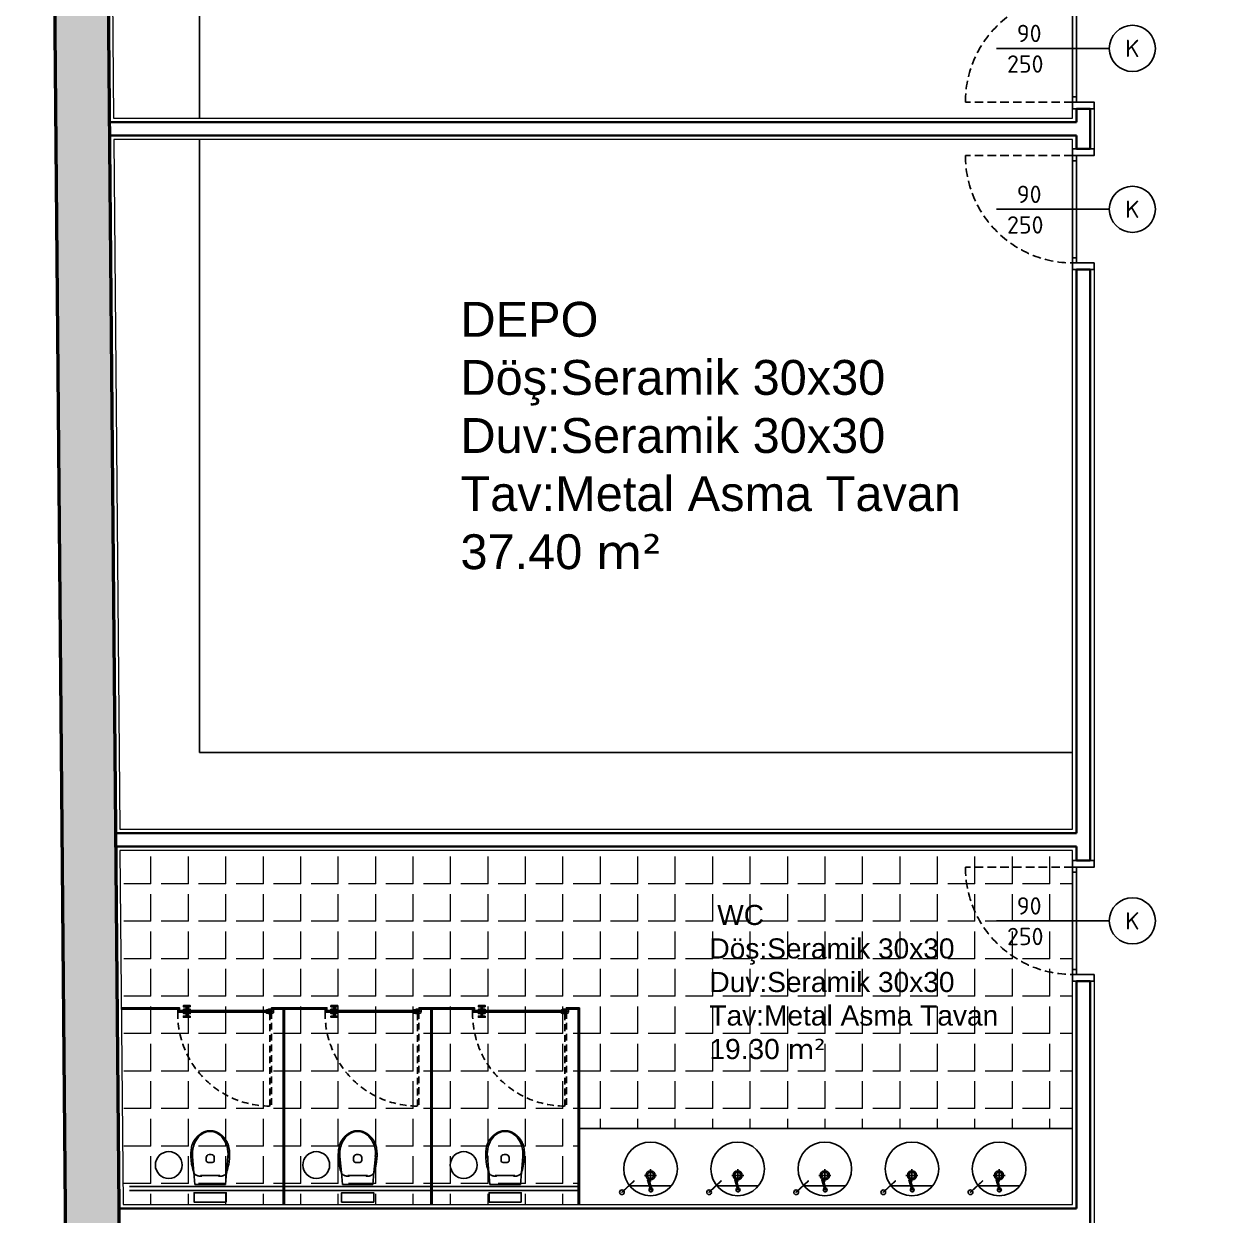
# Model space of a CAD drawing. Header units: millimetres. Extents: x 1443065 to 1517367, y 3763150 to 3779068.
# Drawn here: x 1445092 to 1445982, y 3767512 to 3768400 of the extents above; entities that cross this region are included whole.
import ezdxf
from ezdxf.enums import TextEntityAlignment as Align

# ---------------------------------------------------------------- set-up
doc = ezdxf.new("R2010")
doc.units = ezdxf.units.MM
doc.linetypes.add('CIZGI', pattern=[0.4, 0.25, -0.15])
doc.linetypes.add('HIDDEN', pattern=[9.525, 6.35, -3.175])
for name, color, linetype, lineweight in [('DUVAR', 2, 'Continuous', 35), ('MAHAL', 52, 'Continuous', 13), ('SIVA', 3, 'Continuous', 9), ('tarama', 254, 'Continuous', 5), ('TASIYICI', 170, 'Continuous', 50), ('TEFRIS', 165, 'Continuous', 15)]:
    doc.layers.add(name, color=color, linetype=linetype, lineweight=lineweight)
for name, color, linetype in [('m-DOG_', 4, 'Continuous'), ('m-DOG_ic', 4, 'Continuous'), ('m-GOR_03', 8, 'Continuous'), ('m-GOR_04', 8, 'Continuous'), ('m-TAR_duvar', 8, 'Continuous'), ('m-TFR_', 1, 'Continuous'), ('m-TFR_vitrifiye', 1, 'Continuous'), ('m-YAZ_poz', 7, 'Continuous')]:
    doc.layers.add(name, color=color, linetype=linetype)
doc.styles.add('mono', font='isocpeur.ttf')
doc.styles.get("Standard").update_dxf_attribs({"font": 'arial.ttf'})

# ---------------------------------------------------------------- blocks, each defined once
blk = doc.blocks.new('m-penpoz')
blk.add_line((0, -1.625), (0, 0))
blk.add_circle((0, 0.332), 0.332)
blk.add_attdef('POZNO', text='', height=0.18).set_placement((0, 0.332), align=Align.MIDDLE)
blk.add_attdef('HEIGHT', text='', height=0.18, rotation=90).set_placement((0.069, -1.625), align=Align.TOP_LEFT)
blk.add_attdef('WIDTH', text='', height=0.18, rotation=90).set_placement((0, -1.625), align=Align.BOTTOM_LEFT)
blk = doc.blocks.new('WC Kapı')
at = {"layer": 'm-DOG_ic', "linetype": 'CIZGI', "ltscale": 20}
for p, q in [((-34.3, 1.2), (-34.3, 71.2)), ((-33.1, 71.2), (-33.1, 1.2))]:
    blk.add_line(p, q, dxfattribs=at)
at = {"layer": 'm-DOG_ic', "ltscale": 5}
for p, q in [((-35.85, 0.4), (-35.85, 0.92)), ((-34.35, 0.4), (-34.35, 0.92)), ((-34.35, 0), (34.35, 0)), ((-34.3, 1.2), (35.7, 1.2)), ((-34.3, 0), (-34.3, 1.2)), ((-34.3, 1.2), (-30.1, 1.2)), ((35.7, 1.2), (35.7, 0))]:
    blk.add_line(p, q, dxfattribs=at)
for points in [[(-34.35, -1), (-34.35, 0.4), (-35.85, 0.4), (-35.85, -1)], [(35.7, 0), (34.35, 0), (34.35, -1), (35.7, -1)]]:
    blk.add_lwpolyline(points, close=True, dxfattribs=at)
blk.add_circle((-35.1, 1.2), 0.8, dxfattribs=at)
at = {"layer": 'm-DOG_ic', "linetype": 'CIZGI', "ltscale": 20}
blk.add_arc((-33.17, 2.32), 68.88, 359.06627, 90.94123, dxfattribs=at)
at = {"layer": 'm-DOG_ic', "ltscale": 5}
for centre, radius, start, end in [((-33.19, -4.75), 7.02, 69.2586, 105.75413), ((-30.84, 1.07), 0.748, 9.8885, 80.1115), ((-32.47, 3), 4.01, 265.23395, 295.96053), ((-30.84, 0.13), 0.748, 279.8885, 350.1115)]:
    blk.add_arc(centre, radius, start, end, dxfattribs=at)
at = {"layer": 'm-GOR_04'}
for points in [[(26.28, 4.1), (26.28, 4.9), (31.4, 4.9), (31.4, 4.1)], [(31.34, 1.2), (31.34, 2.2), (26.34, 2.2), (26.34, 1.2)], [(31.34, 0), (31.34, -1), (26.34, -1), (26.34, 0)], [(29.34, 2.2), (29.34, 4.1), (28.34, 4.1), (28.34, 2.2)], [(26.28, -2.9), (26.28, -3.7), (31.4, -3.7), (31.4, -2.9)], [(29.34, -1), (29.34, -2.9), (28.34, -2.9), (28.34, -1)]]:
    blk.add_lwpolyline(points, close=True, dxfattribs=at)
blk = doc.blocks.new('A$C5AA45527')
at = {"layer": 'm-GOR_03'}
for p, q in [((18.71, 22), (28.71, 22)), ((23.71, 26.93), (23.71, 17.07))]:
    blk.add_line(p, q, dxfattribs=at)
for points in [[(9.63, 45.49), (9.83, 45.67), (19.29, 35.7), (19.09, 35.51)], [(11.73, 22), (19.93, 24.47), (20.34, 23.1), (11.87, 21.06)]]:
    blk.add_lwpolyline(points, close=True, dxfattribs=at)
for radius in [3.75, 2.6]:
    blk.add_circle((23.71, 22), radius, dxfattribs=at)
for centre, radius, start, end in [((9.84, 45.5), 1.91, 316.73791, 308.55266), ((11.88, 21.67), 1.6, 29.70137, 351.3284)]:
    blk.add_arc(centre, radius, start, end, dxfattribs=at)
at = {"layer": 'm-TFR_'}
for p, q in [((15.22, 39.12), (15.22, 23.05)), ((15.22, 21.87), (15.22, 4.88))]:
    blk.add_line(p, q, dxfattribs=at)
blk.add_circle((29.04, 22), 22, dxfattribs=at)
blk = doc.blocks.new('90lık Kqpı')
at = {"layer": 'm-DOG_', "linetype": 'HIDDEN'}
blk.add_line((-8, -5), (-88, -5), dxfattribs=at)
at = {"layer": 'm-DOG_'}
for p, q in [((-5, -8.77), (-8, -8.77)), ((-5, -81.23), (-8, -81.23))]:
    blk.add_line(p, q, dxfattribs=at)
for points in [[(8, 0), (8, -5), (-8, -5), (-8, 0)], [(-8, -5), (-8, -85), (-5, -85), (-5, -5)], [(8, -90), (8, -85), (-8, -85), (-8, -90)]]:
    blk.add_lwpolyline(points, close=True, dxfattribs=at)
at = {"layer": 'm-DOG_', "linetype": 'HIDDEN'}
blk.add_arc((-8, -5), 80, 180, 270, dxfattribs=at)
blk = doc.blocks.new('vitra 6107 asma klozet')
for p, q in [((-48, 11.7), (-47.8, 11.9)), ((-47.8, 11.9), (-47.6, 12.1)), ((-47.6, 12.1), (-47.4, 12.3)), ((-47.4, 12.3), (-47.2, 12.5)), ((-47.2, 12.5), (-47.1, 12.7)), ((-47.1, 12.7), (-46.9, 12.9)), ((-46.9, 12.9), (-46.7, 13.1)), ((-46.7, 13.1), (-46.4, 13.3)), ((-46.4, 13.3), (-46.2, 13.5)), ((-46.2, 13.5), (-46, 13.6)), ((-46, 13.6), (-45.8, 13.8)), ((-45.8, 13.8), (-45.6, 14)), ((-45.6, 14), (-45.4, 14.2)), ((-45.4, 14.2), (-45.2, 14.4)), ((-45.2, 14.4), (-44.9, 14.5)), ((-44.9, 14.5), (-44.7, 14.7)), ((-44.7, 14.7), (-44.5, 14.9)), ((-44.5, 14.9), (-44.3, 15)), ((-44.3, 15), (-44.1, 15.2)), ((-44.1, 15.2), (-43.8, 15.3)), ((-43.8, 15.3), (-43.6, 15.5)), ((-43.6, 15.5), (-43.4, 15.6)), ((-43.4, 15.6), (-43.1, 15.8)), ((-43.1, 15.8), (-42.9, 15.9)), ((-42.9, 15.9), (-42.6, 16.1)), ((-42.6, 16.1), (-42.4, 16.2)), ((-42.4, 16.2), (-42.2, 16.4)), ((-42.2, 16.4), (-41.9, 16.5)), ((-41.9, 16.5), (-41.7, 16.6)), ((-41.7, 16.6), (-41.4, 16.7)), ((-41.4, 16.7), (-41.2, 16.9)), ((-41.2, 16.9), (-40.9, 17)), ((-40.9, 17), (-40.7, 17.1)), ((-40.7, 17.1), (-40.4, 17.2)), ((-40.4, 17.2), (-40.2, 17.3)), ((-40.2, 17.3), (-39.9, 17.4)), ((-39.9, 17.4), (-39.6, 17.5)), ((-39.6, 17.5), (-39.4, 17.6)), ((-39.4, 17.6), (-39.1, 17.7)), ((-39.1, 17.7), (-38.8, 17.8)), ((-38.8, 17.8), (-38.6, 17.9)), ((-38.6, 17.9), (-38.3, 18)), ((-37, 18.3), (-38.3, 18)), ((-38.3, 18), (-38.1, 18.1)), ((-35.6, 18.5), (-37, 18.3)), ((-34.3, 18.7), (-35.6, 18.5)), ((-32.9, 18.8), (-34.3, 18.7)), ((-31.5, 18.9), (-32.9, 18.8)), ((-30.2, 19), (-31.5, 18.9)), ((-28.8, 19), (-30.2, 19)), ((-27.4, 19), (-28.8, 19)), ((-26.1, 18.9), (-27.4, 19)), ((-11.6, 16), (-27.4, 17.4)), ((-24.7, 18.8), (-26.1, 18.9)), ((-23.4, 18.7), (-24.7, 18.8)), ((-23.5, 18.7), (-23.4, 18.7)), ((-23.4, 18.7), (-23, 18.6)), ((-23, 18.6), (-22.6, 18.6)), ((-22.6, 18.6), (-21.8, 18.5)), ((-21.8, 18.5), (-19.9, 18.2)), ((-19.9, 18.2), (-18, 17.8)), ((-18, 17.8), (-16.1, 17.4)), ((-16.1, 17.4), (-14.8, 17.1)), ((-14.8, 17.1), (-13.6, 16.7)), ((-13.6, 16.7), (-12.4, 16.3)), ((-12.4, 16.3), (-11.9, 16.2)), ((-11.9, 16.2), (-11.5, 15.9)), ((-11.6, 16), (0, 15)), ((-11.5, 15.9), (-11, 15.7)), ((-11, 15.7), (-10.6, 15.4)), ((-10.6, 15.4), (-10.2, 15.1)), ((-10.2, 15.1), (-9.9, 14.7)), ((-9.9, 14.7), (-9.5, 14.3)), ((-9.5, 14.3), (-9.2, 13.9)), ((-9.2, 13.9), (-9, 13.4)), ((-9, 13.4), (-8.7, 12.9)), ((-8.7, 12.9), (-8.5, 12.3)), ((-8.5, 12.3), (-8.5, 12.2)), ((-8.5, 12.3), (-8.5, 12.3)), ((-8.5, 12.3), (-8.5, 12.3)), ((-8.5, 12.2), (-8.5, 12.2)), ((-8.5, 12.2), (-8.5, 12.2)), ((-8.5, 12.2), (-8.5, 12.1)), ((-8.5, 12.1), (-8.5, 12.1)), ((-8.5, 12.1), (-8.5, 12.1)), ((-8.5, 12.1), (-8.5, 12)), ((-8.5, 12), (-8.4, 12)), ((-8.4, 12), (-8.4, 12)), ((-8.4, 12), (-8.4, 11.5)), ((-8.4, 12), (-8.4, 12)), ((-8.4, 12), (-8.4, 12)), ((-8.4, 12), (-8.4, 12)), ((-8.4, 11.9), (-8.4, 11.7)), ((-8.4, 11.7), (-8.4, 11.6)), ((0, 15), (0, 0)), ((-52.8, 0.2), (-52.7, 0.5)), ((-52.8, 0.1), (-52.8, 0.2)), ((-52.8, 0), (-52.8, 0.1)), ((-52.8, 0), (-52.8, 0)), ((-52.8, 0), (-52.8, 0)), ((-52.8, 0), (-52.8, 0)), ((-52.7, 1.7), (-52.6, 1.9)), ((-52.7, 1.4), (-52.7, 1.7)), ((-52.7, 1.2), (-52.7, 1.4)), ((-52.7, 1), (-52.7, 1.2)), ((-52.7, 0.7), (-52.7, 1)), ((-52.7, 0.5), (-52.7, 0.7)), ((-52.6, 2.4), (-52.5, 2.6)), ((-52.6, 2.1), (-52.6, 2.4)), ((-52.6, 1.9), (-52.6, 2.1)), ((-52.5, 3.1), (-52.4, 3.3)), ((-52.5, 2.9), (-52.5, 3.1)), ((-52.5, 2.6), (-52.5, 2.9)), ((-52.4, 3.3), (-52.3, 3.6)), ((-52.3, 3.8), (-52.2, 4)), ((-52.3, 3.6), (-52.3, 3.8)), ((-52.2, 4.3), (-52.1, 4.5)), ((-52.2, 4), (-52.2, 4.3)), ((-52.1, 4.5), (-52, 4.7)), ((-52, 5), (-51.9, 5.2)), ((-52, 4.7), (-52, 5)), ((-51.9, 5.2), (-51.8, 5.4)), ((-51.8, 5.4), (-51.7, 5.6)), ((-51.7, 5.6), (-51.6, 5.8)), ((-51.6, 6.1), (-51.5, 6.3)), ((-51.6, 5.8), (-51.6, 6.1)), ((-51.5, 6.3), (-51.4, 6.5)), ((-51.4, 6.5), (-51.3, 6.7)), ((-51.3, 6.7), (-51.2, 7)), ((-51.2, 7), (-51, 7.2)), ((-51, 7.2), (-50.9, 7.4)), ((-50.9, 7.4), (-50.8, 7.6)), ((-50.8, 7.6), (-50.7, 7.8)), ((-50.7, 7.8), (-50.6, 8.1)), ((-50.6, 8.1), (-50.4, 8.3)), ((-50.4, 8.3), (-50.3, 8.5)), ((-50.3, 8.5), (-50.2, 8.8)), ((-50.2, 8.8), (-50, 9)), ((-50, 9), (-49.9, 9.2)), ((-49.9, 9.2), (-49.7, 9.5)), ((-49.7, 9.5), (-49.5, 9.7)), ((-49.5, 9.7), (-49.4, 9.9)), ((-49.4, 9.9), (-49.2, 10.2)), ((-49.2, 10.2), (-49.1, 10.4)), ((-49.1, 10.4), (-48.9, 10.6)), ((-48.9, 10.6), (-48.7, 10.8)), ((-48.7, 10.8), (-48.5, 11)), ((-48.5, 11), (-48.4, 11.3)), ((-48.4, 11.3), (-48.2, 11.5)), ((-48.2, 11.5), (-48, 11.7)), ((-29.4, 1), (-29.4, -1)), ((-23.7, 4), (-26.4, 4)), ((-21.7, 2), (-21.7, -2)), ((-8.7, 9.6), (-8.7, 9.6)), ((-8.7, 9.6), (-8.7, 9.6)), ((-8.7, 9.6), (-8.7, 9.6)), ((-8.7, 9.6), (-8.7, 9.6)), ((-8.6, 9.6), (-8.7, 9.6)), ((-8.7, 9.6), (-8.6, 9.6)), ((-8.7, 9.6), (-8.7, 9.6)), ((-8.7, 9.6), (-8.7, 9.6)), ((-8.7, -9.6), (-8.7, 9.6)), ((-8.5, 9.5), (-8.7, 9.5)), ((-8.6, 8.1), (-8.7, 8.1)), ((-8.6, 9.6), (-8.6, 9.6)), ((-8.6, 9.6), (-8.6, 9.6)), ((-8.6, 9.6), (-8.6, 9.6)), ((-8.5, 9.6), (-8.6, 9.6)), ((-8.6, 9.6), (-8.6, 9.6)), ((-8.6, 8.1), (-8.6, 8.1)), ((-8.6, 8.1), (-8.6, 8.1)), ((-8.5, 8.1), (-8.6, 8.1)), ((-8.5, 9.6), (-8.5, 9.6)), ((-8.5, 9.6), (-8.5, 9.6)), ((-8.5, 9.6), (-8.5, 9.6)), ((-8.5, 9.6), (-8.5, 9.6)), ((-8.5, 9.6), (-8.5, 9.6)), ((-8.5, 9.6), (-8.5, 9.6)), ((-8.4, 9.6), (-8.5, 9.6)), ((-8.5, 9.6), (-8.5, 9.6)), ((-8.5, 9.5), (-8.5, 9.5)), ((-8.4, 9.5), (-8.5, 9.5)), ((-8.5, 8.2), (-8.5, 8.1)), ((-8.4, 8.2), (-8.5, 8.2)), ((-8.5, 8.2), (-8.5, 8.2)), ((-8.5, 8.1), (-8.5, 8.1)), ((-8.5, 8.1), (-8.5, 8.1)), ((-8.5, 8.1), (-8.5, 8.1)), ((-8.5, 8.1), (-8.5, 8.1)), ((-8.4, 11.6), (-8.3, 11.3)), ((-8.4, 11.5), (-8.3, 11.1)), ((-8.4, 9.6), (-8.4, 9.6)), ((-8.4, 9.6), (-8.4, 9.6)), ((-8.4, 9.6), (-8.4, 9.6)), ((-8.4, 9.6), (-8.4, 9.6)), ((-8.4, 9.6), (-8.4, 9.6)), ((-8.4, 9.6), (-8.4, 9.6)), ((-8.3, 8.3), (-8.4, 8.2)), ((-8.4, 8.2), (-8.4, 8.2)), ((-8.4, 8.2), (-8.4, 8.2)), ((-8.4, 8.2), (-8.4, 8.2)), ((-8.4, 8.2), (-8.4, 8.2)), ((-8.4, 8.2), (-8.4, 8.2)), ((-8.3, 11.3), (-8.3, 11.1)), ((-8.3, 11.1), (-8.3, 10.9)), ((-8.3, 11.1), (-8.3, 10.7)), ((-8.3, 10.9), (-8.3, 10.7)), ((-8.3, 10.7), (-8.3, 10.2)), ((-8.3, 10.1), (-8.3, 10.7)), ((-8.3, 10.7), (-8.3, 10.7)), ((-8.3, 10.2), (-8.3, 9.7)), ((-8.3, 9.7), (-8.3, 10.1)), ((-8.3, 9.6), (-8.3, 9.7)), ((-8.3, 9.7), (-8.3, 9.7)), ((-8.4, 9.6), (-8.3, 9.6)), ((-8.3, 9.4), (-8.3, 8.4)), ((-8.3, 8.4), (-8.3, 8.4)), ((-8.3, 8.4), (-8.3, 8.3)), ((-8.3, 8.4), (-8.3, 8.4)), ((-8.3, 8.3), (-8.3, 8.3)), ((-8.3, 8.3), (-8.3, 8.3)), ((-8.3, 8.3), (-8.3, 8.3)), ((0, -15), (0, 0)), ((-52.8, -0.1), (-52.8, 0)), ((-52.8, -0.3), (-52.8, -0.1)), ((-52.7, -0.6), (-52.8, -0.3)), ((-52.7, -0.8), (-52.7, -0.6)), ((-52.7, -1), (-52.7, -0.8)), ((-52.7, -1.3), (-52.7, -1)), ((-52.7, -1.5), (-52.7, -1.3)), ((-52.7, -1.8), (-52.7, -1.5)), ((-52.6, -2), (-52.7, -1.8)), ((-52.6, -2.2), (-52.6, -2)), ((-52.6, -2.5), (-52.6, -2.2)), ((-52.5, -2.7), (-52.6, -2.5)), ((-52.5, -2.9), (-52.5, -2.7)), ((-52.4, -3.2), (-52.5, -2.9)), ((-52.4, -3.4), (-52.4, -3.2)), ((-52.3, -3.6), (-52.4, -3.4)), ((-52.3, -3.9), (-52.3, -3.6)), ((-52.2, -4.1), (-52.3, -3.9)), ((-52.2, -4.3), (-52.2, -4.1)), ((-52.1, -4.6), (-52.2, -4.3)), ((-52, -4.8), (-52.1, -4.6)), ((-51.9, -5), (-52, -4.8)), ((-51.9, -5.3), (-51.9, -5)), ((-51.8, -5.5), (-51.9, -5.3)), ((-51.7, -5.7), (-51.8, -5.5)), ((-51.6, -5.9), (-51.7, -5.7)), ((-51.5, -6.2), (-51.6, -5.9)), ((-51.4, -6.4), (-51.5, -6.2)), ((-51.3, -6.6), (-51.4, -6.4)), ((-51.2, -6.8), (-51.3, -6.6)), ((-51.1, -7.1), (-51.2, -6.8)), ((-51, -7.3), (-51.1, -7.1)), ((-50.9, -7.5), (-51, -7.3)), ((-50.8, -7.7), (-50.9, -7.5)), ((-50.6, -8), (-50.8, -7.7)), ((-50.5, -8.2), (-50.6, -8)), ((-50.3, -8.5), (-50.5, -8.2)), ((-50.2, -8.7), (-50.3, -8.5)), ((-50.1, -8.9), (-50.2, -8.7)), ((-49.9, -9.2), (-50.1, -8.9)), ((-49.7, -9.4), (-49.9, -9.2)), ((-49.6, -9.6), (-49.7, -9.4)), ((-49.4, -9.9), (-49.6, -9.6)), ((-49.3, -10.1), (-49.4, -9.9)), ((-49.1, -10.3), (-49.3, -10.1)), ((-48.9, -10.5), (-49.1, -10.3)), ((-48.8, -10.8), (-48.9, -10.5)), ((-48.6, -11), (-48.8, -10.8)), ((-48.4, -11.2), (-48.6, -11)), ((-48.2, -11.4), (-48.4, -11.2)), ((-48.1, -11.6), (-48.2, -11.4)), ((-47.9, -11.8), (-48.1, -11.6)), ((-23.7, -4), (-26.4, -4)), ((-8.7, -8.1), (-8.6, -8.1)), ((-8.7, -9.6), (-8.7, -9.6)), ((-8.5, -9.5), (-8.7, -9.5)), ((-8.7, -9.6), (-8.7, -9.6)), ((-8.7, -9.6), (-8.6, -9.6)), ((-8.7, -9.6), (-8.7, -9.6)), ((-8.7, -9.6), (-8.6, -9.6)), ((-8.7, -9.6), (-8.7, -9.6)), ((-8.7, -9.6), (-8.7, -9.6)), ((-8.6, -8.1), (-8.6, -8.1)), ((-8.6, -8.1), (-8.6, -8.1)), ((-8.6, -8.1), (-8.5, -8.1)), ((-8.6, -9.6), (-8.6, -9.6)), ((-8.6, -9.6), (-8.6, -9.6)), ((-8.6, -9.6), (-8.6, -9.6)), ((-8.6, -9.6), (-8.6, -9.6)), ((-8.6, -9.6), (-8.5, -9.6)), ((-8.5, -8.1), (-8.5, -8.1)), ((-8.5, -8.1), (-8.5, -8.1)), ((-8.5, -8.1), (-8.5, -8.1)), ((-8.5, -8.1), (-8.5, -8.2)), ((-8.5, -8.2), (-8.4, -8.2)), ((-8.5, -8.2), (-8.5, -8.2)), ((-8.5, -9.5), (-8.5, -9.5)), ((-8.4, -9.5), (-8.5, -9.5)), ((-8.5, -9.6), (-8.5, -9.6)), ((-8.5, -9.6), (-8.5, -9.6)), ((-8.5, -9.6), (-8.5, -9.6)), ((-8.5, -9.6), (-8.5, -9.6)), ((-8.5, -9.6), (-8.5, -9.6)), ((-8.5, -9.6), (-8.5, -9.6)), ((-8.4, -8.2), (-8.3, -8.3)), ((-8.4, -8.2), (-8.4, -8.2)), ((-8.4, -8.2), (-8.4, -8.2)), ((-8.4, -8.2), (-8.4, -8.2)), ((-8.4, -8.2), (-8.4, -8.2)), ((-8.4, -9.6), (-8.4, -9.6)), ((-8.5, -9.6), (-8.4, -9.6)), ((-8.4, -9.6), (-8.4, -9.6)), ((-8.4, -9.6), (-8.4, -9.6)), ((-8.4, -9.6), (-8.4, -9.6)), ((-8.4, -9.6), (-8.4, -9.6)), ((-8.4, -9.6), (-8.4, -9.6)), ((-8.3, -11.3), (-8.4, -11.6)), ((-8.4, -12), (-8.3, -11.4)), ((-8.4, -11.6), (-8.4, -11.7)), ((-8.3, -8.3), (-8.3, -8.4)), ((-8.3, -8.3), (-8.3, -8.3)), ((-8.3, -8.3), (-8.3, -8.3)), ((-8.3, -8.3), (-8.3, -8.3)), ((-8.3, -8.4), (-8.3, -8.4)), ((-8.3, -8.4), (-8.3, -9.3)), ((-8.3, -8.4), (-8.3, -8.4)), ((-8.3, -8.4), (-8.3, -8.4)), ((-8.3, -8.4), (-8.3, -8.4)), ((-8.4, -9.6), (-8.3, -9.6)), ((-8.3, -9.6), (-8.3, -9.7)), ((-8.3, -9.7), (-8.3, -10.2)), ((-8.3, -9.7), (-8.3, -10.2)), ((-8.3, -9.7), (-8.3, -9.7)), ((-8.3, -10.2), (-8.3, -10.7)), ((-8.3, -10.2), (-8.3, -10.7)), ((-8.3, -10.7), (-8.3, -10.7)), ((-8.3, -10.7), (-8.3, -10.9)), ((-8.3, -11), (-8.3, -10.7)), ((-8.3, -10.9), (-8.3, -11.1)), ((-8.3, -11.4), (-8.3, -11)), ((-8.3, -11.1), (-8.3, -11.3)), ((-47.7, -12), (-47.9, -11.8)), ((-47.5, -12.2), (-47.7, -12)), ((-47.3, -12.4), (-47.5, -12.2)), ((-47.1, -12.6), (-47.3, -12.4)), ((-46.9, -12.8), (-47.1, -12.6)), ((-46.7, -13), (-46.9, -12.8)), ((-46.5, -13.2), (-46.7, -13)), ((-46.3, -13.4), (-46.5, -13.2)), ((-46.1, -13.6), (-46.3, -13.4)), ((-45.9, -13.8), (-46.1, -13.6)), ((-45.7, -14), (-45.9, -13.8)), ((-45.5, -14.1), (-45.7, -14)), ((-45.2, -14.3), (-45.5, -14.1)), ((-45, -14.5), (-45.2, -14.3)), ((-44.8, -14.7), (-45, -14.5)), ((-44.6, -14.8), (-44.8, -14.7)), ((-44.3, -15), (-44.6, -14.8)), ((-44.1, -15.1), (-44.3, -15)), ((-43.9, -15.3), (-44.1, -15.1)), ((-43.7, -15.5), (-43.9, -15.3)), ((-43.4, -15.6), (-43.7, -15.5)), ((-43.2, -15.8), (-43.4, -15.6)), ((-42.9, -15.9), (-43.2, -15.8)), ((-42.7, -16), (-42.9, -15.9)), ((-42.5, -16.2), (-42.7, -16)), ((-42.2, -16.3), (-42.5, -16.2)), ((-42, -16.5), (-42.2, -16.3)), ((-41.7, -16.6), (-42, -16.5)), ((-41.5, -16.7), (-41.7, -16.6)), ((-41.2, -16.8), (-41.5, -16.7)), ((-41, -16.9), (-41.2, -16.8)), ((-40.7, -17.1), (-41, -16.9)), ((-40.5, -17.2), (-40.7, -17.1)), ((-40.2, -17.3), (-40.5, -17.2)), ((-40, -17.4), (-40.2, -17.3)), ((-39.7, -17.5), (-40, -17.4)), ((-39.4, -17.6), (-39.7, -17.5)), ((-39.2, -17.7), (-39.4, -17.6)), ((-38.9, -17.8), (-39.2, -17.7)), ((-38.6, -17.9), (-38.9, -17.8)), ((-38.4, -18), (-38.6, -17.9)), ((-38.1, -18.1), (-38.4, -18)), ((-37.8, -18.1), (-36.4, -18.4)), ((-36.4, -18.4), (-34.9, -18.6)), ((-34.9, -18.6), (-33.5, -18.8)), ((-33.5, -18.8), (-32, -18.9)), ((-32, -18.9), (-30.5, -19)), ((-30.5, -19), (-29, -19)), ((-29, -19), (-27.5, -19)), ((-27.5, -19), (-26.1, -18.9)), ((-11.6, -16), (-27.4, -17.4)), ((-26.1, -18.9), (-24.6, -18.8)), ((-24.6, -18.8), (-23.1, -18.6)), ((-23.1, -18.6), (-23.5, -18.7)), ((-22.9, -18.6), (-23.1, -18.6)), ((-22.7, -18.6), (-22.9, -18.6)), ((-22.7, -18.6), (-21.8, -18.5)), ((-21.8, -18.5), (-19.9, -18.2)), ((-19.9, -18.2), (-18, -17.8)), ((-18, -17.8), (-16.1, -17.4)), ((-16.1, -17.4), (-14.8, -17.1)), ((-14.8, -17.1), (-13.6, -16.7)), ((-13.6, -16.7), (-12.4, -16.3)), ((-12.4, -16.3), (-11.9, -16.2)), ((-11.9, -16.2), (-11.5, -15.9)), ((-11.6, -16), (0, -15)), ((-11.5, -15.9), (-11, -15.7)), ((-11, -15.7), (-10.6, -15.4)), ((-10.6, -15.4), (-10.2, -15.1)), ((-10.2, -15.1), (-9.9, -14.7)), ((-9.9, -14.7), (-9.5, -14.3)), ((-9.5, -14.3), (-9.2, -13.9)), ((-9.2, -13.9), (-9, -13.4)), ((-9, -13.4), (-8.7, -12.9)), ((-8.7, -12.9), (-8.5, -12.3)), ((-8.5, -12.1), (-8.4, -12)), ((-8.5, -12.3), (-8.5, -12.1)), ((-8.5, -12.3), (-8.5, -12.3)), ((-8.4, -11.7), (-8.4, -11.9)), ((-8.4, -12), (-8.4, -12)), ((-8.4, -12), (-8.4, -12))]:
    blk.add_line(p, q)
for centre, radius, start, end in [((-37, 0), 15, 126.0666, 180), ((-30.1, -8.2), 25.7, 84.0221, 127.7815), ((-37, 0), 15, 180, 233.9334), ((-26.4, 1), 3, 90, 180), ((-23.7, 2), 2, 0, 90), ((-8.4, 9.4), 0.15, 0, 90), ((-26.4, -1), 3, 180, 270), ((-23.7, -2), 2, 270, 0), ((-8.4, -9.3), 0.15, 270, 0), ((-30.1, 8.2), 25.7, 232.2185, 275.9779)]:
    blk.add_arc(centre, radius, start, end)

msp = doc.modelspace()

# ---------------------------------------------------------------- hatches: boundary and pattern name
at = {"layer": 'm-TAR_duvar'}
h = msp.add_hatch(dxfattribs=at)
h.set_pattern_fill('ANSI33', color=256, scale=2)
h.set_pattern_definition([(45, (27620.463, -87954.953), (-8.98025612, 8.98025612), []), (45, (27629.443, -87954.953), (-8.98025612, 8.98025612), [6.35, -3.175])])
h.paths.add_polyline_path([(1454794.44, 3768891.25), (1454777.28, 3769060.22), (1454740.17, 3769224.96), (1454678.91, 3769382.58), (1454596.91, 3769530.2), (1454495.37, 3769665.05), (1454375.86, 3769783.46), (1454239.69, 3769884.92), (1454091.6, 3769966), (1453859.58, 3770075.21), (1453406.13, 3770314.52), (1453184.71, 3770444.62), (1451716.99, 3771328.64), (1451249.47, 3771588.02), (1451035.26, 3771685.46), (1450763.61, 3771809.03), (1450409.17, 3771939.61), (1448897.84, 3772143.01), (1447435.26, 3772002.72), (1445092.32, 3771120.18), (1445146.3, 3764847.08), (1454849.85, 3764847.08)])
h.paths.add_polyline_path([(1445185.96, 3764887.08), (1445132.56, 3771092.6), (1447444.38, 3771963.41), (1448897.07, 3772102.76), (1450399.48, 3771900.56), (1450748.39, 3771772.01), (1451018.7, 3771649.05), (1451231.46, 3771552.27), (1451696.97, 3771294), (1453164.25, 3770410.24), (1453386.65, 3770279.57), (1453841.71, 3770039.41), (1454073.47, 3769930.33), (1454218.03, 3769851.17), (1454349.7, 3769753.07), (1454465.16, 3769638.67), (1454563.29, 3769508.35), (1454642.62, 3769365.55), (1454701.81, 3769213.26), (1454737.73, 3769053.78), (1454754.47, 3768888.95), (1454809.3, 3764887.08)], flags=16)
h.paths.add_polyline_path([(1452002.28, 3765847.08), (1451882.28, 3765847.08), (1451882.28, 3765967.08), (1452002.28, 3765967.08)], flags=0)
h.paths.add_polyline_path([(1452782.41, 3765847.08), (1452782.41, 3765967.08), (1452902.41, 3765967.08), (1452902.41, 3765847.08)], flags=0)
h.paths.add_polyline_path([(1451282.28, 3765847.08), (1451162.28, 3765847.08), (1451162.28, 3765967.08), (1451282.28, 3765967.08)], flags=0)
h.paths.add_polyline_path([(1452002.41, 3766436.58), (1451902.41, 3766436.58), (1451902.41, 3766536.58), (1451902.48, 3766670.96), (1451282.41, 3766670.96), (1451282.41, 3766536.58), (1451282.41, 3766436.58), (1451182.41, 3766436.58), (1451182.41, 3766536.58), (1451227.41, 3766536.58), (1451227.41, 3766715.96), (1451912.48, 3766715.96), (1451912.48, 3766725.96), (1451957.48, 3766725.96), (1451957.48, 3766715.96), (1451957.48, 3766536.58), (1452002.41, 3766536.58)], flags=0)
h.paths.add_polyline_path([(1453715.4, 3765317.08), (1453715.4, 3765377.08), (1453775.4, 3765377.08), (1453775.4, 3765317.08)], flags=0)
h.paths.add_polyline_path([(1452782.41, 3766436.58), (1452782.41, 3766556.58), (1452902.41, 3766556.58), (1452902.41, 3766436.58)], flags=0)
h.paths.add_polyline_path([(1453675.3, 3765847.08), (1453675.3, 3765947.08), (1453775.3, 3765947.08), (1453775.3, 3765847.08)], flags=0)
h.paths.add_polyline_path([(1451957.48, 3766815.96), (1451912.48, 3766815.96), (1451912.48, 3767203.19), (1451227.41, 3767203.19), (1451227.41, 3767446.58), (1451287.41, 3767446.58), (1451287.41, 3767406.58), (1451267.41, 3767406.58), (1451267.41, 3767243.33), (1451917.48, 3767243.33), (1451917.48, 3767406.58), (1451897.48, 3767406.58), (1451897.48, 3767446.58), (1451957.48, 3767446.58), (1451957.48, 3767203.19)], flags=0)
h.paths.add_polyline_path([(1450402.41, 3765847.08), (1450282.41, 3765847.08), (1450282.41, 3765967.08), (1450402.41, 3765967.08)], flags=0)
h.paths.add_polyline_path([(1450272.24, 3765847.08), (1450172.24, 3765847.08), (1450172.24, 3765947.08), (1450272.24, 3765947.08)], flags=0)
h.paths.add_polyline_path([(1454209.8, 3765317.08), (1454209.8, 3765377.08), (1454269.8, 3765377.08), (1454269.8, 3765317.08)], flags=0)
h.paths.add_polyline_path([(1453675.3, 3766436.58), (1453675.3, 3766536.58), (1453775.3, 3766536.58), (1453775.3, 3766436.58)], flags=0)
h.paths.add_polyline_path([(1454209.8, 3765847.08), (1454209.8, 3765907.08), (1454269.8, 3765907.08), (1454269.8, 3765847.08)], flags=0)
h.paths.add_polyline_path([(1450402.41, 3766436.58), (1450282.41, 3766436.58), (1450282.41, 3766556.58), (1450402.41, 3766556.58)], flags=0)
h.paths.add_polyline_path([(1452782.41, 3767196.58), (1452782.41, 3767316.58), (1452902.41, 3767316.58), (1452902.41, 3767196.58)], flags=0)
h.paths.add_polyline_path([(1450272.41, 3766436.58), (1450172.41, 3766436.58), (1450172.41, 3766536.58), (1450272.41, 3766536.58)], flags=0)
h.paths.add_polyline_path([(1449584.07, 3765847.08), (1449484.07, 3765847.08), (1449484.07, 3765947.08), (1449584.07, 3765947.08)], flags=0)
h.paths.add_polyline_path([(1453675.3, 3767196.58), (1453675.3, 3767296.58), (1453775.3, 3767296.58), (1453775.3, 3767196.58)], flags=0)
h.paths.add_polyline_path([(1450402.41, 3767196.58), (1450282.41, 3767196.58), (1450282.41, 3767316.58), (1450402.41, 3767316.58)], flags=0)
h.paths.add_polyline_path([(1450272.41, 3767196.58), (1450172.41, 3767196.58), (1450172.41, 3767296.58), (1450272.41, 3767296.58)], flags=0)
h.paths.add_polyline_path([(1451957.48, 3767847.59), (1451897.48, 3767847.59), (1451897.48, 3767887.59), (1451917.48, 3767887.59), (1451917.48, 3768050.83), (1451267.41, 3768050.83), (1451267.41, 3767887.59), (1451287.41, 3767887.59), (1451287.41, 3767847.59), (1451227.41, 3767847.59), (1451227.41, 3768090.97), (1451912.48, 3768090.97), (1451912.48, 3768477.19), (1451957.48, 3768477.19), (1451957.48, 3768090.97)], flags=0)
h.paths.add_polyline_path([(1449584.07, 3766436.58), (1449484.07, 3766436.58), (1449484.07, 3766536.58), (1449584.07, 3766536.58)], flags=0)
h.paths.add_polyline_path([(1452782.41, 3767976.58), (1452782.41, 3768096.58), (1452902.41, 3768096.58), (1452902.41, 3767976.58)], flags=0)
h.paths.add_polyline_path([(1453675.3, 3767996.58), (1453675.3, 3768096.58), (1453775.3, 3768096.58), (1453775.3, 3767996.58)], flags=0)
h.paths.add_polyline_path([(1448737.73, 3765847.08), (1448577.73, 3765847.08), (1448577.73, 3765947.08), (1448692.73, 3765947.08), (1448692.73, 3766436.58), (1448577.73, 3766436.58), (1448577.73, 3766536.58), (1448737.73, 3766536.58), (1448737.73, 3766436.58), (1448737.73, 3765947.08)], flags=0)
h.paths.add_polyline_path([(1450402.41, 3767976.58), (1450282.41, 3767976.58), (1450282.41, 3768096.58), (1450402.41, 3768096.58)], flags=0)
h.paths.add_polyline_path([(1450272.41, 3767996.58), (1450172.41, 3767996.58), (1450172.41, 3768096.58), (1450272.41, 3768096.58)], flags=0)
h.paths.add_polyline_path([(1451957.48, 3768567.19), (1451912.48, 3768567.19), (1451912.48, 3768577.19), (1451227.41, 3768577.19), (1451227.41, 3768756.58), (1451172.41, 3768756.58), (1451172.41, 3768856.58), (1451282.41, 3768856.58), (1451282.41, 3768756.58), (1451282.41, 3768622.19), (1451902.48, 3768622.19), (1451902.48, 3768756.58), (1451902.41, 3768756.58), (1451902.41, 3768856.58), (1452002.41, 3768856.58), (1452002.41, 3768756.58), (1451957.48, 3768756.58), (1451957.48, 3768577.19)], flags=0)
h.paths.add_polyline_path([(1452002.41, 3768756.58), (1451902.41, 3768756.58), (1451902.41, 3768856.58), (1452002.41, 3768856.58)], flags=0)
h.paths.add_polyline_path([(1452782.41, 3768736.58), (1452782.41, 3768856.58), (1452902.41, 3768856.58), (1452902.41, 3768736.58)], flags=0)
h.paths.add_polyline_path([(1448737.74, 3767196.58), (1448577.74, 3767196.58), (1448577.74, 3767296.58), (1448737.74, 3767296.58)], flags=0)
h.paths.add_polyline_path([(1453675.3, 3768756.58), (1453675.3, 3768856.58), (1453775.3, 3768856.58), (1453775.3, 3768756.58)], flags=0)
h.paths.add_polyline_path([(1450402.41, 3768736.58), (1450282.41, 3768736.58), (1450282.41, 3768856.58), (1450402.41, 3768856.58)], flags=0)
h.paths.add_polyline_path([(1447937.73, 3765847.08), (1447837.73, 3765847.08), (1447837.73, 3765947.08), (1447937.73, 3765947.08)], flags=0)
h.paths.add_polyline_path([(1450272.41, 3768756.58), (1450172.41, 3768756.58), (1450172.41, 3768856.58), (1450272.41, 3768856.58)], flags=0)
h.paths.add_polyline_path([(1453744.51, 3768902.52), (1453693.08, 3768933.43), (1453723.98, 3768984.86), (1453775.41, 3768953.95)], flags=0)
h.paths.add_polyline_path([(1452002.41, 3769327.08), (1451882.41, 3769327.08), (1451882.41, 3769447.08), (1452002.41, 3769447.08)], flags=0)
h.paths.add_polyline_path([(1447937.73, 3766436.58), (1447837.73, 3766436.58), (1447837.73, 3766536.58), (1447937.73, 3766536.58)], flags=0)
h.paths.add_polyline_path([(1451282.41, 3769327.08), (1451162.41, 3769327.08), (1451162.41, 3769447.08), (1451282.41, 3769447.08)], flags=0)
h.paths.add_polyline_path([(1448737.73, 3767996.58), (1448577.73, 3767996.58), (1448577.73, 3768096.58), (1448737.73, 3768096.58)], flags=0)
h.paths.add_polyline_path([(1449584.07, 3768756.58), (1449484.07, 3768756.58), (1449484.07, 3768856.58), (1449584.07, 3768856.58)], flags=0)
h.paths.add_polyline_path([(1450402.41, 3769327.08), (1450282.41, 3769327.08), (1450282.41, 3769447.08), (1450402.41, 3769447.08)], flags=0)
h.paths.add_polyline_path([(1447937.73, 3767196.58), (1447837.73, 3767196.58), (1447837.73, 3767296.58), (1447937.73, 3767296.58)], flags=0)
h.paths.add_polyline_path([(1450272.41, 3769347.08), (1450172.41, 3769347.08), (1450172.41, 3769447.08), (1450272.41, 3769447.08)], flags=0)
h.paths.add_polyline_path([(1448737.73, 3768676.58), (1448637.73, 3768676.58), (1448637.73, 3768856.58), (1448737.73, 3768856.58)], flags=0)
h.paths.add_polyline_path([(1449584.07, 3769347.08), (1449484.07, 3769347.08), (1449484.07, 3769447.08), (1449584.07, 3769447.08)], flags=0)
h.paths.add_polyline_path([(1447037.73, 3765847.08), (1446937.73, 3765847.08), (1446937.73, 3765947.08), (1447037.73, 3765947.08)], flags=0)
h.paths.add_polyline_path([(1447937.73, 3767996.58), (1447837.73, 3767996.58), (1447837.73, 3768096.58), (1447937.73, 3768096.58)], flags=0)
h.paths.add_polyline_path([(1447037.73, 3766436.58), (1446937.73, 3766436.58), (1446937.73, 3766536.58), (1447037.73, 3766536.58)], flags=0)
h.paths.add_polyline_path([(1451282.41, 3770304.32), (1451182.41, 3770304.32), (1451182.41, 3770444.32), (1451212.41, 3770486.32), (1451322.41, 3770421.32)], flags=0)
h.paths.add_polyline_path([(1447037.73, 3767196.58), (1446937.73, 3767196.58), (1446937.73, 3767296.58), (1447037.73, 3767296.58)], flags=0)
h.paths.add_polyline_path([(1448737.73, 3769347.08), (1448637.73, 3769347.08), (1448637.73, 3769447.08), (1448737.73, 3769447.08)], flags=0)
h.paths.add_polyline_path([(1447937.73, 3768756.58), (1447837.73, 3768756.58), (1447837.73, 3768856.58), (1447937.73, 3768856.58)], flags=0)
h.paths.add_polyline_path([(1450382.41, 3770315.63), (1450282.41, 3770315.63), (1450282.41, 3770415.63), (1450382.41, 3770415.63)], flags=0)
h.paths.add_polyline_path([(1450272.41, 3770315.63), (1450172.41, 3770315.63), (1450172.41, 3770415.63), (1450272.41, 3770415.63)], flags=0)
h.paths.add_polyline_path([(1446297.73, 3765847.08), (1446137.73, 3765847.08), (1446137.73, 3765947.08), (1446137.73, 3766436.58), (1446137.73, 3766536.58), (1446137.74, 3767196.58), (1446137.74, 3767296.58), (1446137.73, 3767996.58), (1446137.73, 3768096.58), (1446297.73, 3768096.58), (1446297.73, 3767996.58), (1446167.73, 3767996.58), (1446167.74, 3767296.58), (1446297.74, 3767296.58), (1446297.74, 3767196.58), (1446167.74, 3767196.58), (1446167.74, 3766536.58), (1446297.73, 3766536.58), (1446297.73, 3766436.58), (1446182.73, 3766436.58), (1446182.73, 3765947.08), (1446297.73, 3765947.08)], flags=0)
h.paths.add_polyline_path([(1447037.73, 3767996.58), (1446937.73, 3767996.58), (1446937.73, 3768096.58), (1447037.73, 3768096.58)], flags=0)
h.paths.add_polyline_path([(1449584.07, 3770315.63), (1449484.07, 3770315.63), (1449484.07, 3770415.63), (1449584.07, 3770415.63)], flags=0)
h.paths.add_polyline_path([(1447937.73, 3769347.08), (1447837.73, 3769347.08), (1447837.73, 3769447.08), (1447937.73, 3769447.08)], flags=0)
h.paths.add_polyline_path([(1450382.41, 3770936.73), (1450282.41, 3770936.73), (1450282.41, 3771036.73), (1450382.41, 3771036.73)], flags=0)
h.paths.add_polyline_path([(1450272.41, 3770936.73), (1450172.41, 3770936.73), (1450172.41, 3771036.73), (1450272.41, 3771036.73)], flags=0)
h.paths.add_polyline_path([(1447037.73, 3768756.58), (1446937.73, 3768756.58), (1446937.73, 3768811.58), (1446237.73, 3768811.58), (1446237.73, 3768676.58), (1446137.73, 3768676.58), (1446137.73, 3768856.58), (1446237.73, 3768856.58), (1446937.73, 3768856.58), (1447037.73, 3768856.58)], flags=0)
h.paths.add_polyline_path([(1448737.73, 3770315.63), (1448637.73, 3770315.63), (1448637.73, 3770415.63), (1448737.73, 3770415.63)], flags=0)
h.paths.add_polyline_path([(1449584.07, 3770936.73), (1449484.07, 3770936.73), (1449484.07, 3771036.73), (1449584.07, 3771036.73)], flags=0)
h.paths.add_polyline_path([(1447037.73, 3769347.08), (1446937.73, 3769347.08), (1446937.73, 3769447.08), (1447037.73, 3769447.08)], flags=0)
h.paths.add_polyline_path([(1447937.73, 3770315.63), (1447837.73, 3770315.63), (1447837.73, 3770415.63), (1447937.73, 3770415.63)], flags=0)
h.paths.add_polyline_path([(1448737.73, 3770936.73), (1448637.73, 3770936.73), (1448637.73, 3771036.73), (1448737.73, 3771036.73)], flags=0)
h.paths.add_polyline_path([(1447937.73, 3770936.73), (1447837.73, 3770936.73), (1447837.73, 3770994.84), (1447050.81, 3770749.36), (1446602.71, 3770578.53), (1446587.72, 3770615.63), (1447037.72, 3770787.18), (1447837.73, 3771036.74), (1447837.73, 3771036.73), (1447937.73, 3771036.73)], flags=0)
h.paths.add_polyline_path([(1446237.73, 3769347.08), (1446137.73, 3769347.08), (1446137.73, 3769447.08), (1446237.73, 3769447.08)], flags=0)
h.paths.add_polyline_path([(1447037.73, 3770315.63), (1446937.73, 3770315.63), (1446937.73, 3770415.63), (1447037.73, 3770415.63)], flags=0)
h.paths.add_polyline_path([(1448660.01, 3771597.82), (1447860.1, 3771521.18), (1447552.68, 3771491.72), (1447491.35, 3771468.18), (1447044.88, 3771300), (1446969.92, 3771271.77), (1446669.55, 3771158.63), (1446594.78, 3771130.46), (1446580.68, 3771167.89), (1446655.55, 3771196.09), (1446955.91, 3771309.24), (1447030.68, 3771337.4), (1447477.02, 3771505.52), (1447543.43, 3771531.02), (1447856.29, 3771561), (1448656.29, 3771637.64), (1448735.81, 3771645.27), (1448739.63, 3771605.46)], flags=0)
h.paths.add_polyline_path([(1446237.73, 3770315.63), (1446137.73, 3770315.63), (1446137.73, 3770415.63), (1446237.73, 3770415.63)], flags=0)
h.paths.add_polyline_path([(1445658.49, 3770330.63), (1445618.49, 3770330.63), (1445618.49, 3770415.63), (1445658.49, 3770415.63)], flags=0)
h.paths.add_polyline_path([(1446219.64, 3770989.15), (1446144.77, 3770960.95), (1446130.67, 3770998.39), (1446205.54, 3771026.59)], flags=0)
h.paths.add_polyline_path([(1445657.98, 3770633.33), (1445617.98, 3770633.33), (1445617.98, 3770676.33), (1445622.15, 3770718.96), (1445637.3, 3770759.27), (1445660.29, 3770795.68), (1445690.16, 3770826.69), (1445725.69, 3770851.02), (1445765.4, 3770867.66), (1445807.98, 3770875.83), (1445820.98, 3770837.33), (1445785.48, 3770830.15), (1445752.15, 3770815.88), (1445722.26, 3770795.37), (1445696.95, 3770769.42), (1445677.21, 3770739.01), (1445663.79, 3770705.34), (1445658.98, 3770670.83)], flags=0)
at = {"layer": 'tarama'}
h = msp.add_hatch(dxfattribs=at)
h.set_pattern_fill('ANGLE', color=256, scale=4, angle=90, style=0)
h.set_pattern_definition([(90, (-13755.822, -59043.389), (-27.94, 2e-15), [20.32, -7.62]), (180, (-13755.822, -59043.389), (-3e-15, -27.94), [20.32, -7.62])])
h.paths.add_polyline_path([(1445164.03, 3767783.58), (1445166.31, 3767519.58), (1445506.84, 3767519.58), (1445506.84, 3767576.33), (1445874.73, 3767576.33), (1445874.73, 3767783.58)])

# ---------------------------------------------------------------- linework, layer by layer
at = {"layer": 'DUVAR'}
for p, q in [((1445877.73, 3768336.83), (1445877.73, 3768326.83)), ((1445887.73, 3768336.83), (1445877.73, 3768336.83)), ((1445887.73, 3768336.83), (1445887.73, 3768306.83)), ((1445877.73, 3768326.83), (1445156.36, 3768326.83)), ((1445877.73, 3768316.83), (1445156.45, 3768316.83)), ((1445877.73, 3768316.83), (1445877.73, 3768306.83)), ((1445887.73, 3768306.83), (1445877.73, 3768306.83)), ((1445877.73, 3768216.83), (1445877.73, 3767796.58)), ((1445887.73, 3768216.83), (1445877.73, 3768216.83)), ((1445887.73, 3768216.83), (1445887.73, 3767776.07)), ((1445877.73, 3767796.58), (1445160.92, 3767796.58)), ((1445877.73, 3767786.58), (1445161.01, 3767786.58)), ((1445877.73, 3767786.58), (1445877.73, 3767776.07)), ((1445887.73, 3767786.58), (1445887.73, 3767776.07)), ((1445887.73, 3767776.07), (1445877.73, 3767776.07)), ((1445877.73, 3767686.07), (1445877.73, 3767516.58)), ((1445887.73, 3767686.07), (1445877.73, 3767686.07)), ((1445887.73, 3767686.07), (1445887.73, 3767196.58)), ((1445877.73, 3767516.58), (1445163.33, 3767516.58))]:
    msp.add_line(p, q, dxfattribs=at)
at = {"layer": 'm-DOG_ic', "ltscale": 5}
for p, q in [((1445165.04, 3767666.33), (1445208.44, 3767666.33)), ((1445165.05, 3767665.13), (1445208.44, 3767665.13)), ((1445211.45, 3767665.13), (1445216.45, 3767665.13)), ((1445274.92, 3767665.13), (1445286.84, 3767665.13)), ((1445277.14, 3767666.33), (1445286.84, 3767666.33)), ((1445285.84, 3767666.33), (1445285.84, 3767519.58)), ((1445286.84, 3767666.33), (1445318.44, 3767666.33)), ((1445286.84, 3767666.33), (1445286.84, 3767519.58)), ((1445286.84, 3767665.13), (1445318.44, 3767665.13)), ((1445321.45, 3767665.13), (1445326.45, 3767665.13)), ((1445384.92, 3767665.13), (1445396.84, 3767665.13)), ((1445387.14, 3767666.33), (1445396.84, 3767666.33)), ((1445395.84, 3767666.33), (1445395.84, 3767519.58)), ((1445396.84, 3767666.33), (1445428.44, 3767666.33)), ((1445396.84, 3767666.33), (1445396.84, 3767519.58)), ((1445396.84, 3767665.13), (1445428.44, 3767665.13)), ((1445431.45, 3767665.13), (1445436.45, 3767665.13)), ((1445494.92, 3767665.13), (1445506.84, 3767665.13)), ((1445497.14, 3767666.33), (1445506.84, 3767666.33)), ((1445505.84, 3767666.33), (1445505.84, 3767519.58)), ((1445506.84, 3767666.33), (1445506.84, 3767519.58))]:
    msp.add_line(p, q, dxfattribs=at)
for points in [[(1445208.44, 3767665.13), (1445207.09, 3767665.13), (1445207.09, 3767666.33), (1445208.44, 3767666.33)], [(1445278.64, 3767665.13), (1445277.14, 3767665.13), (1445277.14, 3767666.33), (1445278.64, 3767666.33)], [(1445318.44, 3767665.13), (1445317.09, 3767665.13), (1445317.09, 3767666.33), (1445318.44, 3767666.33)], [(1445388.64, 3767665.13), (1445387.14, 3767665.13), (1445387.14, 3767666.33), (1445388.64, 3767666.33)], [(1445428.44, 3767665.13), (1445427.09, 3767665.13), (1445427.09, 3767666.33), (1445428.44, 3767666.33)], [(1445498.64, 3767665.13), (1445497.14, 3767665.13), (1445497.14, 3767666.33), (1445498.64, 3767666.33)]]:
    msp.add_lwpolyline(points, close=True, dxfattribs=at)
at = {"layer": 'm-TFR_vitrifiye'}
for p, q in [((1445223.42, 3768329.83), (1445223.42, 3768787.08)), ((1445223.42, 3767856.58), (1445223.42, 3768313.83)), ((1445874.73, 3767856.58), (1445223.42, 3767856.58)), ((1445874.73, 3767576.33), (1445506.84, 3767576.33)), ((1445285.84, 3767532.89), (1445171.19, 3767532.89)), ((1445395.84, 3767532.89), (1445286.84, 3767532.89)), ((1445505.84, 3767532.89), (1445396.84, 3767532.89)), ((1445285.84, 3767529.89), (1445171.22, 3767529.89)), ((1445395.84, 3767529.89), (1445286.84, 3767529.89)), ((1445505.84, 3767529.89), (1445396.84, 3767529.89))]:
    msp.add_line(p, q, dxfattribs=at)
for points in [[(1445243.33, 3767521.33), (1445243.33, 3767528.33), (1445219.34, 3767528.33), (1445219.34, 3767521.33)], [(1445353.33, 3767521.33), (1445353.33, 3767528.33), (1445329.34, 3767528.33), (1445329.34, 3767521.33)], [(1445463.33, 3767521.33), (1445463.33, 3767528.33), (1445439.34, 3767528.33), (1445439.34, 3767521.33)]]:
    msp.add_lwpolyline(points, close=True, dxfattribs=at)
for centre in [(1445200.46, 3767548.93), (1445310.46, 3767548.93), (1445420.46, 3767548.93)]:
    msp.add_circle(centre, 10, dxfattribs=at)
at = {"layer": 'SIVA'}
msp.add_line((1445890.73, 3768336.83), (1445890.73, 3768306.83), dxfattribs=at)
for points in [[(1445874.73, 3768426.83), (1445874.73, 3768844.08), (1445154.91, 3768844.08), (1445159.33, 3768329.83), (1445874.73, 3768329.83), (1445874.73, 3768336.83)], [(1445874.73, 3768306.83), (1445874.73, 3768313.83), (1445159.47, 3768313.83), (1445163.9, 3767799.58), (1445874.73, 3767799.58), (1445874.73, 3768216.83)], [(1445890.73, 3768216.83), (1445890.73, 3767776.07)], [(1445874.73, 3767776.07), (1445874.73, 3767783.58), (1445164.03, 3767783.58), (1445166.31, 3767519.58), (1445874.73, 3767519.58), (1445874.73, 3767686.07)], [(1445890.73, 3767686.07), (1445890.73, 3767193.58), (1445867.73, 3767193.58)]]:
    msp.add_lwpolyline(points, dxfattribs=at)
at = {"layer": 'TASIYICI'}
for p, q in [((1445146.3, 3764847.08), (1445092.32, 3771120.18)), ((1445185.96, 3764887.08), (1445132.56, 3771092.6))]:
    msp.add_line(p, q, dxfattribs=at)

# ---------------------------------------------------------------- block references
at = {"layer": 'm-TFR_vitrifiye', "rotation": 180}
for p in [(1445242.79, 3767664.13), (1445352.79, 3767664.13), (1445462.79, 3767664.13)]:
    msp.add_blockref('WC Kapı', p, dxfattribs=at)
at = {"layer": 'm-TFR_vitrifiye', "rotation": 90}
for name, p, xscale, yscale, zscale in [('vitra 6107 asma klozet', (1445231.34, 3767534.46), -0.76, 0.76, 0.76), ('vitra 6107 asma klozet', (1445341.34, 3767534.46), -0.76, 0.76, 0.76), ('vitra 6107 asma klozet', (1445451.34, 3767534.46), -0.76, 0.76, 0.76), ('A$C5AA45527', (1445579.85, 3767519.68), 0.909, 0.909, 0.909), ('A$C5AA45527', (1445644.85, 3767519.68), 0.909, 0.909, 0.909), ('A$C5AA45527', (1445709.85, 3767519.68), 0.909, 0.909, 0.909), ('A$C5AA45527', (1445774.85, 3767519.68), 0.909, 0.909, 0.909), ('A$C5AA45527', (1445839.85, 3767519.68), 0.909, 0.909, 0.909)]:
    msp.add_blockref(name, p, dxfattribs=dict(at, xscale=xscale, yscale=yscale, zscale=zscale))
at = {"layer": 'm-YAZ_poz'}
ref = msp.add_blockref('m-penpoz', (1445902.07, 3768381.83), dxfattribs=dict(at, xscale=51.83999999999998, yscale=51.83999999999998, zscale=51.83999999999998, rotation=270.0004505966874))
ref.add_attrib('WIDTH', '90', dxfattribs={"layer": '0', "height": 12.96, "style": 'mono'}).set_placement((1445851.52, 3768382.62), align=Align.BOTTOM_RIGHT)
ref.add_attrib('HEIGHT', '250', dxfattribs={"layer": '0', "height": 12.96, "style": 'mono'}).set_placement((1445852.97, 3768359.82), align=Align.BOTTOM_RIGHT)
ref.add_attrib('POZNO', 'K', dxfattribs={"layer": '0', "height": 12.96, "style": 'mono'}).set_placement((1445919.28, 3768381.83), align=Align.MIDDLE_CENTER)
ref = msp.add_blockref('m-penpoz', (1445902.07, 3768381.83), dxfattribs=dict(at, xscale=51.83999999999998, yscale=51.83999999999998, zscale=51.83999999999998, rotation=270.0004505966874))
ref.add_attrib('WIDTH', '90', dxfattribs={"layer": '0', "height": 12.96, "style": 'mono'}).set_placement((1445851.52, 3768382.62), align=Align.BOTTOM_RIGHT)
ref.add_attrib('HEIGHT', '250', dxfattribs={"layer": '0', "height": 12.96, "style": 'mono'}).set_placement((1445852.97, 3768359.82), align=Align.BOTTOM_RIGHT)
ref.add_attrib('POZNO', 'K', dxfattribs={"layer": '0', "height": 12.96, "style": 'mono'}).set_placement((1445919.28, 3768381.83), align=Align.MIDDLE_CENTER)
ref = msp.add_blockref('m-penpoz', (1445902.07, 3768261.83), dxfattribs=dict(at, xscale=51.83999999999998, yscale=51.83999999999998, zscale=51.83999999999998, rotation=270.0004505966874))
ref.add_attrib('WIDTH', '90', dxfattribs={"layer": '0', "height": 12.96, "style": 'mono'}).set_placement((1445851.52, 3768262.62), align=Align.BOTTOM_RIGHT)
ref.add_attrib('HEIGHT', '250', dxfattribs={"layer": '0', "height": 12.96, "style": 'mono'}).set_placement((1445852.97, 3768239.82), align=Align.BOTTOM_RIGHT)
ref.add_attrib('POZNO', 'K', dxfattribs={"layer": '0', "height": 12.96, "style": 'mono'}).set_placement((1445919.28, 3768261.83), align=Align.MIDDLE_CENTER)
ref = msp.add_blockref('m-penpoz', (1445902.07, 3768261.83), dxfattribs=dict(at, xscale=51.83999999999998, yscale=51.83999999999998, zscale=51.83999999999998, rotation=270.0004505966874))
ref.add_attrib('WIDTH', '90', dxfattribs={"layer": '0', "height": 12.96, "style": 'mono'}).set_placement((1445851.52, 3768262.62), align=Align.BOTTOM_RIGHT)
ref.add_attrib('HEIGHT', '250', dxfattribs={"layer": '0', "height": 12.96, "style": 'mono'}).set_placement((1445852.97, 3768239.82), align=Align.BOTTOM_RIGHT)
ref.add_attrib('POZNO', 'K', dxfattribs={"layer": '0', "height": 12.96, "style": 'mono'}).set_placement((1445919.28, 3768261.83), align=Align.MIDDLE_CENTER)
ref = msp.add_blockref('m-penpoz', (1445902.07, 3767731.07), dxfattribs=dict(at, xscale=51.83999999999998, yscale=51.83999999999998, zscale=51.83999999999998, rotation=270.0004505966874))
ref.add_attrib('WIDTH', '90', dxfattribs={"layer": '0', "height": 12.96, "style": 'mono'}).set_placement((1445851.52, 3767731.86), align=Align.BOTTOM_RIGHT)
ref.add_attrib('HEIGHT', '250', dxfattribs={"layer": '0', "height": 12.96, "style": 'mono'}).set_placement((1445852.97, 3767709.06), align=Align.BOTTOM_RIGHT)
ref.add_attrib('POZNO', 'K', dxfattribs={"layer": '0', "height": 12.96, "style": 'mono'}).set_placement((1445919.28, 3767731.07), align=Align.MIDDLE_CENTER)
ref = msp.add_blockref('m-penpoz', (1445902.07, 3767731.07), dxfattribs=dict(at, xscale=51.83999999999998, yscale=51.83999999999998, zscale=51.83999999999998, rotation=270.0004505966874))
ref.add_attrib('WIDTH', '90', dxfattribs={"layer": '0', "height": 12.96, "style": 'mono'}).set_placement((1445851.52, 3767731.86), align=Align.BOTTOM_RIGHT)
ref.add_attrib('HEIGHT', '250', dxfattribs={"layer": '0', "height": 12.96, "style": 'mono'}).set_placement((1445852.97, 3767709.06), align=Align.BOTTOM_RIGHT)
ref.add_attrib('POZNO', 'K', dxfattribs={"layer": '0', "height": 12.96, "style": 'mono'}).set_placement((1445919.28, 3767731.07), align=Align.MIDDLE_CENTER)
at = {"layer": 'TEFRIS', "color": 6, "lineweight": 18, "xscale": -1, "rotation": 180}
msp.add_blockref('90lık Kqpı', (1445882.73, 3768336.83), dxfattribs=at)
at = {"layer": 'TEFRIS', "color": 6, "lineweight": 18}
for p in [(1445882.73, 3768306.83), (1445882.73, 3767776.07)]:
    msp.add_blockref('90lık Kqpı', p, dxfattribs=at)

# ---------------------------------------------------------------- texts
at = {"layer": 'MAHAL', "attachment_point": 7}
for s, insert, char_height, width in [('\\pt220;{\\f@Arial Unicode MS|b0|i0|c162|p34;DEPO\\P\\ptz;Döş:Seramik 30x30\\PDuv:Seramik 30x30\\PTav:Metal Asma Tavan\\P37.40 \\fVerdana|b0|i0|c162|p34;m²}', (1445418.05, 3767993.04), 26, 661.2331), ('\\pt165;{\\f@Arial Unicode MS|b0|i0|c162|p34; WC\\P\\ptz;Döş:Seramik 30x30\\PDuv:Seramik 30x30\\PTav:Metal Asma Tavan\\P19.30 \\fVerdana|b0|i0|c162|p34;m²}', (1445603.78, 3767627.77), 15, 966.4594)]:
    msp.add_mtext(s, dxfattribs=dict(at, insert=insert, char_height=char_height, width=width))

doc.saveas('drawing.dxf')
